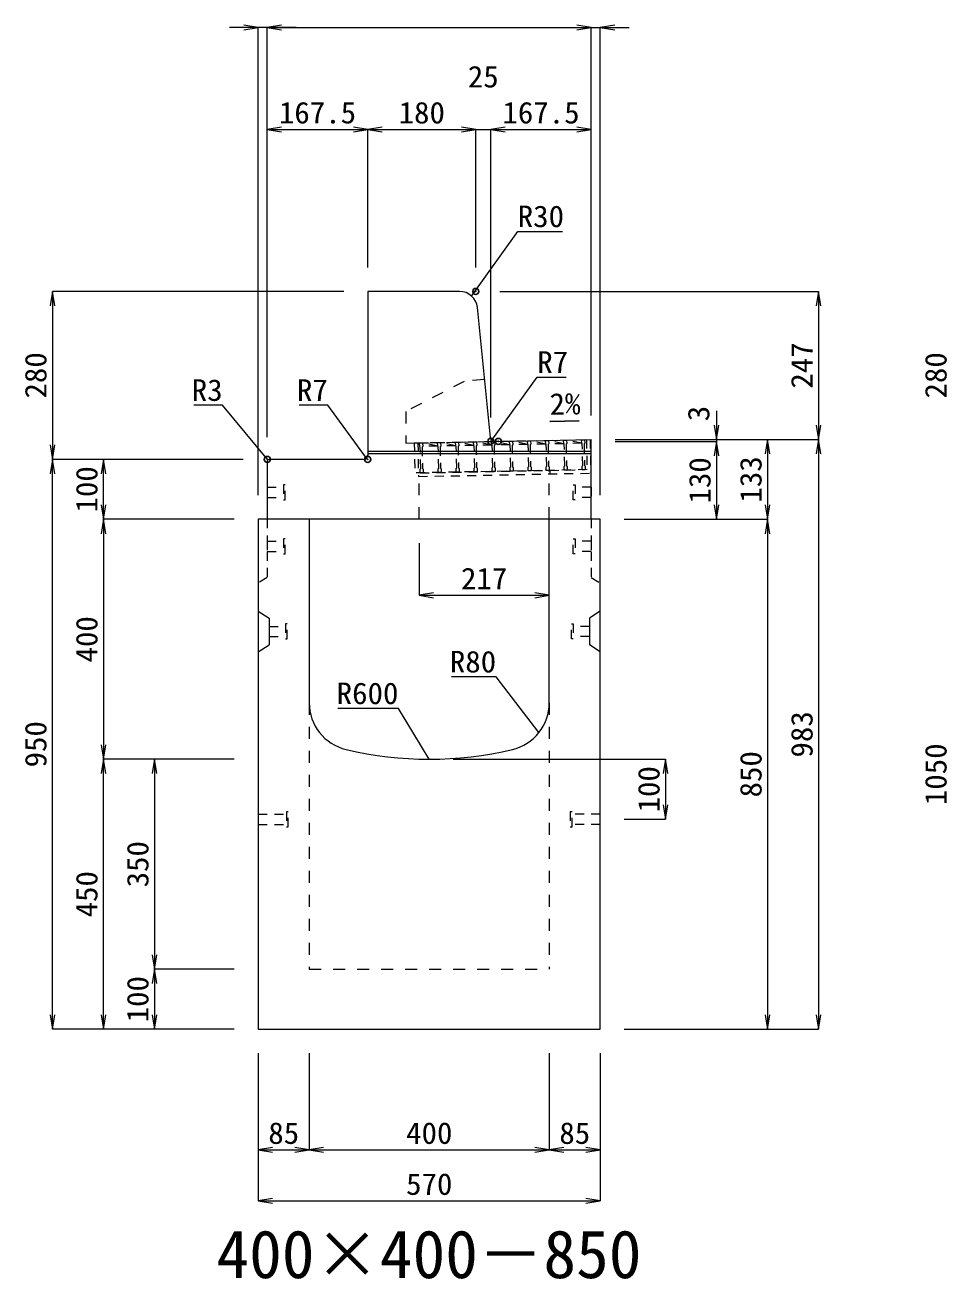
# Model space of a CAD drawing. Units: millimetres at full size; some dimension numbers follow another scale. Extents: x -18734 to 51600, y -18820 to 17820.
# Drawn here: x 30376 to 31913, y 11334 to 13424 of the extents above; entities that cross this region are included whole.
import ezdxf
from ezdxf.enums import TextEntityAlignment as Align

# ---------------------------------------------------------------- set-up
doc = ezdxf.new("R2010")
doc.units = ezdxf.units.MM
doc.header["$LTSCALE"] = 20
doc.header["$PDMODE"] = 32
doc.header["$PDSIZE"] = 10
doc.linetypes.add('USER1', pattern=[2, 1, -1])
doc.linetypes.add('USER2', pattern=[1.35, 0.75, -0.6])
for name, color, linetype, lineweight in [('インサート', 3, 'USER2', 9), ('グレーチング', 7, 'USER2', 5), ('受枠', 3, 'USER2', 9), ('寸法線', 7, 'Continuous', 13), ('引出線', 4, 'Continuous', 13), ('本体', 2, 'Continuous', 13), ('目地', 132, 'Continuous', 5)]:
    doc.layers.add(name, color=color, linetype=linetype, lineweight=lineweight)
doc.layers.add('作業エリア', color=11, linetype='Continuous')
doc.layers.add('文字', color=7, linetype='Continuous')
doc.styles.add('ＭＳ 明朝', font='')
doc.styles.get('ＭＳ 明朝').set_extended_font_data('MS Mincho')

# ---------------------------------------------------------------- blocks, each defined once
blk = doc.blocks.new('open_arrow')
at = {"color": 0, "linetype": 'Continuous', "lineweight": -2}
blk.add_lwpolyline([(7.5, 1.25), (0, 0), (7.5, -1.25)], dxfattribs=at)

msp = doc.modelspace()

# ---------------------------------------------------------------- linework, layer by layer
at = {"layer": 'インサート'}
for p, q in [((30780, 12653.5), (30807, 12653.5)), ((30780, 12653.5), (30780, 12636.5)), ((30810, 12657.5), (30807, 12657.5)), ((30807, 12657.5), (30807, 12632.5)), ((30810, 12632.5), (30810, 12657.5)), ((31290, 12657.5), (31293, 12657.5)), ((31290, 12632.5), (31290, 12657.5)), ((31293, 12657.5), (31293, 12632.5)), ((31320, 12653.5), (31293, 12653.5)), ((31320, 12653.5), (31320, 12636.5)), ((30780, 12636.5), (30807, 12636.5)), ((30807, 12632.5), (30810, 12632.5)), ((31293, 12632.5), (31290, 12632.5)), ((31320, 12636.5), (31293, 12636.5)), ((30780, 12563.5), (30807, 12563.5)), ((30780, 12563.5), (30780, 12546.5)), ((30810, 12567.5), (30807, 12567.5)), ((30807, 12567.5), (30807, 12542.5)), ((30810, 12542.5), (30810, 12567.5)), ((31290, 12567.5), (31293, 12567.5)), ((31290, 12542.5), (31290, 12567.5)), ((31293, 12567.5), (31293, 12542.5)), ((31320, 12563.5), (31293, 12563.5)), ((31320, 12563.5), (31320, 12546.5)), ((30780, 12546.5), (30807, 12546.5)), ((30807, 12542.5), (30810, 12542.5)), ((31293, 12542.5), (31290, 12542.5)), ((31320, 12546.5), (31293, 12546.5)), ((30783.2, 12421.5), (30810.2, 12421.5)), ((30783.2, 12421.5), (30783.2, 12404.5)), ((30813.2, 12425.5), (30810.2, 12425.5)), ((30810.2, 12425.5), (30810.2, 12400.5)), ((30813.2, 12400.5), (30813.2, 12425.5)), ((31286.8, 12425.5), (31289.8, 12425.5)), ((31286.8, 12400.5), (31286.8, 12425.5)), ((31289.8, 12425.5), (31289.8, 12400.5)), ((31316.8, 12421.5), (31289.8, 12421.5)), ((31316.8, 12421.5), (31316.8, 12404.5)), ((30783.2, 12404.5), (30810.2, 12404.5)), ((30810.2, 12400.5), (30813.2, 12400.5)), ((31289.8, 12400.5), (31286.8, 12400.5)), ((31316.8, 12404.5), (31289.8, 12404.5)), ((30765, 12108.5), (30812, 12108.5)), ((30765, 12108.5), (30765, 12091.5)), ((30815, 12112.5), (30812, 12112.5)), ((30812, 12112.5), (30812, 12087.5)), ((30815, 12087.5), (30815, 12112.5)), ((31288, 12112.5), (31285, 12112.5)), ((31285, 12112.5), (31285, 12087.5)), ((31288, 12087.5), (31288, 12112.5)), ((31335, 12108.5), (31288, 12108.5)), ((31335, 12091.5), (31335, 12108.5)), ((30765, 12091.5), (30812, 12091.5)), ((30812, 12087.5), (30815, 12087.5)), ((31285, 12087.5), (31288, 12087.5)), ((31335, 12091.5), (31288, 12091.5))]:
    msp.add_line(p, q, dxfattribs=at)
at = {"layer": 'グレーチング'}
for p, q in [((31033.97, 12727.46), (31308.92, 12732.79)), ((31184.06, 12724.37), (31158.95, 12729.88)), ((31214.05, 12724.95), (31188.94, 12730.46)), ((31244.05, 12725.53), (31218.93, 12731.04)), ((31274.04, 12726.11), (31248.93, 12731.62)), ((31304.04, 12726.69), (31278.92, 12732.2)), ((31064.08, 12722.05), (31038.97, 12727.56)), ((31064.08, 12722.05), (31039.08, 12721.56)), ((31094.07, 12722.63), (31068.96, 12728.14)), ((31094.07, 12722.63), (31069.08, 12722.14)), ((31124.07, 12723.21), (31098.96, 12728.72)), ((31124.07, 12723.21), (31099.07, 12722.72)), ((31154.06, 12723.79), (31128.95, 12729.3)), ((31154.06, 12723.79), (31129.07, 12723.3)), ((31184.06, 12724.37), (31159.06, 12723.88)), ((31214.05, 12724.95), (31189.06, 12724.46)), ((31244.05, 12725.53), (31219.05, 12725.05)), ((31274.04, 12726.11), (31249.05, 12725.63)), ((31304.04, 12726.69), (31279.04, 12726.21)), ((31034.94, 12677.47), (31309.89, 12682.79))]:
    msp.add_line(p, q, dxfattribs=at)
for points in [[(31158.78, 12686.87), (31159.8, 12685.89), (31159.91, 12679.89), (31154.91, 12679.8), (31154.8, 12685.79), (31155.78, 12686.81), (31155.08, 12722.81), (31154.06, 12723.79), (31153.95, 12729.79), (31158.95, 12729.88), (31159.06, 12723.88), (31158.08, 12722.86)], [(31185.77, 12687.39), (31185.08, 12723.39), (31184.06, 12724.37), (31183.94, 12730.37), (31188.94, 12730.46), (31189.06, 12724.46), (31188.08, 12723.45), (31188.77, 12687.45), (31189.79, 12686.47), (31189.91, 12680.47), (31184.91, 12680.38), (31184.79, 12686.37)], [(31215.77, 12687.97), (31215.07, 12723.97), (31214.05, 12724.95), (31213.94, 12730.95), (31218.93, 12731.04), (31219.05, 12725.05), (31218.07, 12724.03), (31218.77, 12688.03), (31219.79, 12687.05), (31219.9, 12681.05), (31214.9, 12680.96), (31214.79, 12686.96)], [(31249.05, 12725.63), (31248.06, 12724.61), (31248.76, 12688.61), (31249.78, 12687.63), (31249.9, 12681.63), (31244.9, 12681.54), (31244.78, 12687.54), (31245.76, 12688.56), (31245.07, 12724.55), (31244.05, 12725.53), (31243.93, 12731.53), (31248.93, 12731.62)], [(31279.04, 12726.21), (31278.06, 12725.19), (31278.76, 12689.19), (31279.78, 12688.21), (31279.89, 12682.21), (31274.89, 12682.12), (31274.78, 12688.12), (31275.76, 12689.14), (31275.06, 12725.13), (31274.04, 12726.11), (31273.92, 12732.11), (31278.92, 12732.2)], [(31304.89, 12682.7), (31304.77, 12688.7), (31305.75, 12689.72), (31305.05, 12725.71), (31304.04, 12726.69), (31303.92, 12732.69), (31308.92, 12732.79), (31309.03, 12726.79), (31308.05, 12725.77), (31308.75, 12689.77), (31309.77, 12688.79), (31309.89, 12682.79)], [(31033.97, 12727.46), (31038.97, 12727.56), (31039.08, 12721.56), (31038.1, 12720.54), (31038.8, 12684.55), (31039.82, 12683.57), (31039.94, 12677.57), (31034.94, 12677.47), (31034.82, 12683.47), (31035.8, 12684.49), (31035.1, 12720.48), (31034.09, 12721.47)], [(31068.8, 12685.13), (31069.81, 12684.15), (31069.93, 12678.15), (31064.93, 12678.05), (31064.82, 12684.05), (31065.8, 12685.07), (31065.1, 12721.07), (31064.08, 12722.05), (31063.96, 12728.04), (31068.96, 12728.14), (31069.08, 12722.14), (31068.1, 12721.12)], [(31098.79, 12685.71), (31099.81, 12684.73), (31099.92, 12678.73), (31094.93, 12678.63), (31094.81, 12684.63), (31095.79, 12685.65), (31095.09, 12721.65), (31094.07, 12722.63), (31093.96, 12728.62), (31098.96, 12728.72), (31099.07, 12722.72), (31098.09, 12721.7)], [(31128.78, 12686.29), (31129.8, 12685.31), (31129.92, 12679.31), (31124.92, 12679.21), (31124.8, 12685.21), (31125.78, 12686.23), (31125.09, 12722.23), (31124.07, 12723.21), (31123.95, 12729.21), (31128.95, 12729.3), (31129.07, 12723.3), (31128.09, 12722.28)]]:
    msp.add_lwpolyline(points, close=True, dxfattribs=at)
at = {"layer": '作業エリア'}
for p in [(31127.5, 12980), (31152.5, 12730), (31165, 12730), (30780, 12700), (30947.5, 12700)]:
    msp.add_point(p, dxfattribs=at)
at = {"layer": '受枠'}
for p, q in [((31024.97, 12727.29), (31317.92, 12732.96)), ((31311.92, 12732.84), (31312.89, 12682.85)), ((31317.92, 12732.96), (31319, 12676.97)), ((31024.97, 12727.29), (31025.94, 12677.3)), ((31030.97, 12727.41), (31032.05, 12671.42)), ((31312.89, 12682.85), (31025.94, 12677.3)), ((31032.05, 12671.42), (31319, 12676.97))]:
    msp.add_line(p, q, dxfattribs=at)
at = {"layer": '受枠', "linetype": 'Continuous'}
msp.add_line((31250.9, 12681.65), (31251.01, 12675.65), dxfattribs=at)
at = {"layer": '寸法線'}
for p, q in [((30828, 13419.95), (30717, 13419.95)), ((30765, 12640), (30765, 13419.95)), ((30780, 13419.95), (31320, 13419.95)), ((30780, 12737), (30780, 13419.95)), ((30780, 12737), (30780, 13419.95)), ((31272, 13419.95), (31383, 13419.95)), ((31320, 12773), (31320, 13419.95)), ((31320, 12773), (31320, 13419.95)), ((31335, 12640), (31335, 13419.95)), ((30780, 13249.95), (30947.5, 13249.95)), ((30780, 12737), (30780, 13249.95)), ((30947.5, 13020), (30947.5, 13249.95)), ((30947.5, 13249.95), (31127.5, 13249.95)), ((30947.5, 13020), (30947.5, 13249.95)), ((31079.5, 13249.95), (31200.5, 13249.95)), ((31127.5, 13020), (31127.5, 13249.95)), ((31127.5, 13020), (31127.5, 13249.95)), ((31152.5, 12770), (31152.5, 13249.95)), ((31152.5, 13249.95), (31320, 13249.95)), ((31152.5, 12770), (31152.5, 13249.95)), ((31320, 12773), (31320, 13249.95)), ((30422.06, 12980), (30422.06, 12700)), ((30907.5, 12980), (30422.06, 12980)), ((31167.5, 12980), (31698.78, 12980)), ((31698.78, 12980), (31698.78, 12733)), ((31528.78, 12781), (31528.78, 12682)), ((31360, 12733), (31528.78, 12733)), ((31360, 12733), (31613.78, 12733)), ((31360, 12733), (31698.78, 12733)), ((31360, 12733), (31698.78, 12733)), ((31360, 12730), (31528.78, 12730)), ((31360, 12730), (31528.78, 12730)), ((31528.78, 12730), (31528.78, 12600)), ((31613.78, 12733), (31613.78, 12600)), ((31698.78, 12733), (31698.78, 11750)), ((30740, 12700), (30422.06, 12700)), ((30422.06, 11750), (30422.06, 12700)), ((30740, 12700), (30422.06, 12700)), ((30507.06, 12600), (30507.06, 12700)), ((30740, 12700), (30507.06, 12700)), ((30507.06, 12600), (30507.06, 12200)), ((30725, 12600), (30507.06, 12600)), ((30725, 12600), (30507.06, 12600)), ((31375, 12600), (31528.78, 12600)), ((31375, 12600), (31613.78, 12600)), ((31375, 12600), (31613.78, 12600)), ((31613.78, 12600), (31613.78, 11750)), ((31033, 12560), (31033, 12473.33)), ((31033, 12473.33), (31250, 12473.33)), ((30725, 12200), (30507.06, 12200)), ((30507.06, 11750), (30507.06, 12200)), ((30725, 12200), (30507.06, 12200)), ((30592.06, 12200), (30592.06, 11850)), ((30725, 12200), (30592.06, 12200)), ((31090, 12200), (31443.78, 12200)), ((31443.78, 12200), (31443.78, 12100)), ((31375, 12100), (31443.78, 12100)), ((30725, 11850), (30592.06, 11850)), ((30592.06, 11850), (30592.06, 11750)), ((30725, 11850), (30592.06, 11850)), ((30725, 11750), (30422.06, 11750)), ((30725, 11750), (30507.06, 11750)), ((30725, 11750), (30592.06, 11750)), ((31375, 11750), (31613.78, 11750)), ((31375, 11750), (31698.78, 11750)), ((30765, 11710), (30765, 11548.84)), ((30765, 11710), (30765, 11463.84)), ((30850, 11710), (30850, 11548.84)), ((30850, 11710), (30850, 11548.84)), ((31250, 11710), (31250, 11548.84)), ((31250, 11710), (31250, 11548.84)), ((31335, 11710), (31335, 11548.84)), ((31335, 11710), (31335, 11463.84)), ((30765, 11548.84), (30850, 11548.84)), ((30850, 11548.84), (31250, 11548.84)), ((31250, 11548.84), (31335, 11548.84)), ((30765, 11463.84), (31335, 11463.84))]:
    msp.add_line(p, q, dxfattribs=at)
at = {"layer": '引出線'}
for points in [[(31120.48, 12972.24), (31197.4, 13079.93), (31272.08, 13079.93)], [(31154.14, 12731.81), (31230, 12837.02), (31277.93, 12837.02)], [(30780.88, 12699.12), (30705.62, 12790.3), (30657.89, 12790.3)], [(30945.45, 12702.05), (30880.97, 12790.3), (30833.04, 12790.3)], [(31251.14, 12763.26), (31299.85, 12764.23), (31251.11, 12763.26)], [(31232.76, 12244.42), (31161.5, 12337.53), (31086.83, 12337.53)], [(31050, 12200), (30998.63, 12284.75), (30897.63, 12284.75)]]:
    msp.add_lwpolyline(points, dxfattribs=at)
at = {"layer": '本体'}
for p, q in [((30947.5, 12980), (30947.5, 12707)), ((31100.35, 12980), (30947.5, 12980)), ((31151.87, 12736.3), (31130.2, 12952.99)), ((31165, 12730), (31158.83, 12730)), ((31165, 12730), (31320, 12733)), ((31320, 12600), (31320, 12733)), ((30780, 12697), (30780, 12600)), ((30940.5, 12700), (30783, 12700)), ((30765, 12600), (30765, 11750)), ((30850, 12600), (30765, 12600)), ((31320, 12600), (30780, 12600)), ((30850, 12600), (30850, 12294.04)), ((31250, 12294.04), (31250, 12600)), ((31335, 12600), (31250, 12600)), ((31335, 11750), (31335, 12600)), ((30765, 11750), (31335, 11750))]:
    msp.add_line(p, q, dxfattribs=at)
at = {"layer": '本体', "linetype": 'USER1'}
for p, q in [((31108, 12830), (31011, 12780)), ((31142.2, 12833), (31108, 12830)), ((31011, 12780), (31011, 12727.02)), ((31011, 12727.02), (31165, 12730)), ((31033, 12600), (31033, 12677.44)), ((31250, 12600), (31250, 12681.64))]:
    msp.add_line(p, q, dxfattribs=at)
at = {"layer": '本体', "linetype": 'USER2', "lineweight": 9}
for p, q in [((30780, 12600), (30780, 12503)), ((31320, 12600), (31320, 12503)), ((30780, 12503), (30765, 12493.5)), ((31320, 12503), (31335, 12493.5))]:
    msp.add_line(p, q, dxfattribs=at)
at = {"layer": '本体', "lineweight": 9}
for p, q in [((30765, 12447), (30783.2, 12435.5)), ((31335, 12447), (31316.8, 12435.5)), ((30783.2, 12435.5), (30783.2, 12390.5)), ((31316.8, 12435.5), (31316.8, 12390.5)), ((30765, 12379), (30783.2, 12390.5)), ((31335, 12379), (31316.8, 12390.5))]:
    msp.add_line(p, q, dxfattribs=at)
at = {"layer": '本体', "linetype": 'USER1', "lineweight": 15}
for p, q in [((30850, 12294.04), (30850, 11850)), ((31250, 12294.04), (31250, 11850)), ((30850, 11850), (31250, 11850))]:
    msp.add_line(p, q, dxfattribs=at)
at = {"layer": '本体'}
for centre, radius, start, end in [((31100.35, 12950), 30, 5.71059, 90), ((31158.83, 12737), 7, 185.71059, 270), ((30783, 12697), 3, 90, 180), ((30940.5, 12707), 7, 270, 0), ((30930, 12294.04), 80, 180, 256.65764), ((31170, 12294.04), 80, 283.34236, 0), ((31050, 12800), 600, 256.65764, 283.34236)]:
    msp.add_arc(centre, radius, start, end, dxfattribs=at)
at = {"layer": '目地'}
for p, q in [((31320, 12713), (30947.5, 12713)), ((31320, 12709), (30947.5, 12709))]:
    msp.add_line(p, q, dxfattribs=at)

# ---------------------------------------------------------------- block references
at = {"layer": '寸法線', "xscale": 3.2, "yscale": 3.2}
for p, rotation in [((30765, 13419.95), 180), ((31320, 13419.95), 180), ((31320, 13419.95), 180), ((30947.5, 13249.95), 180), ((31127.5, 13249.95), 180), ((31127.5, 13249.95), 180), ((31320, 13249.95), 180), ((30422.06, 12980), 270), ((31698.78, 12980), 270), ((31528.78, 12733), 90), ((31698.78, 12733), 90), ((31528.78, 12730), 270), ((31528.78, 12730), 270), ((31613.78, 12733), 270), ((31698.78, 12733), 270), ((30422.06, 12700), 90), ((30422.06, 12700), 270), ((30507.06, 12700), 270), ((30507.06, 12600), 90), ((31528.78, 12600), 90), ((31613.78, 12600), 90), ((30507.06, 12600), 270), ((31613.78, 12600), 270), ((31250, 12473.33), 180), ((30507.06, 12200), 90), ((30507.06, 12200), 270), ((30592.06, 12200), 270), ((31443.78, 12200), 270), ((31443.78, 12100), 90), ((30592.06, 11850), 90), ((30592.06, 11850), 270), ((30422.06, 11750), 90), ((30507.06, 11750), 90), ((30592.06, 11750), 90), ((31613.78, 11750), 90), ((31698.78, 11750), 90), ((30850, 11548.84), 180), ((31250, 11548.84), 180), ((31335, 11548.84), 180), ((31335, 11463.84), 180)]:
    msp.add_blockref('open_arrow', p, dxfattribs=dict(at, rotation=rotation))
for p in [(30780, 13419.95), (30780, 13419.95), (31335, 13419.95), (30780, 13249.95), (30947.5, 13249.95), (31152.5, 13249.95), (31152.5, 13249.95), (31033, 12473.33), (30765, 11548.84), (30850, 11548.84), (31250, 11548.84), (30765, 11463.84)]:
    msp.add_blockref('open_arrow', p, dxfattribs=at)
at = {"layer": '引出線', "xscale": 0.0533, "yscale": 0.0533}
for p, rotation in [((31120.48, 12972.24), 54.5), ((31251.14, 12763.26), 1.1), ((31154.14, 12731.81), 54.2), ((30780.88, 12699.12), 129.5), ((30945.45, 12702.05), 126.2), ((31232.76, 12244.42), 127.4), ((31050, 12200), 121.2)]:
    msp.add_blockref('open_arrow', p, dxfattribs=dict(at, rotation=rotation))

# ---------------------------------------------------------------- texts
at = {"layer": '寸法線', "style": 'ＭＳ 明朝', "width": 1.05}
for s, p in [('25', (31140, 13337.95)), ('167.5', (30863.75, 13277.95)), ('180', (31037.5, 13277.95)), ('167.5', (31236.25, 13277.95)), ('217', (31141.5, 12501.33)), ('85', (30807.5, 11576.84)), ('400', (31050, 11576.84)), ('85', (31292.5, 11576.84)), ('570', (31050, 11491.84))]:
    msp.add_text(s, height=36.03, dxfattribs=at).set_placement(p, align=Align.MIDDLE_CENTER)
for s, p in [('247', (31670.78, 12856.5)), ('280', (30394.06, 12840)), ('280', (31894.06, 12840)), ('3', (31498.78, 12776.34)), ('130', (31500.78, 12665)), ('133', (31585.78, 12666.5)), ('100', (30479.06, 12650)), ('400', (30479.06, 12400)), ('983', (31670.78, 12241.5)), ('950', (30394.06, 12225)), ('850', (31585.78, 12175)), ('1050', (31894.06, 12175)), ('100', (31415.78, 12150)), ('350', (30564.06, 12025)), ('450', (30479.06, 11975)), ('100', (30564.06, 11800))]:
    msp.add_text(s, height=36.03, rotation=90, dxfattribs=at).set_placement(p, align=Align.MIDDLE_CENTER)
at = {"layer": '引出線', "style": 'ＭＳ 明朝', "width": 1.05}
for s, p in [('R30', (31197.4, 13123.13)), ('R7', (31230, 12880.22))]:
    msp.add_text(s, height=36.03, dxfattribs=at).set_placement(p, align=Align.TOP_LEFT)
for s, p in [('R3', (30705.62, 12833.5)), ('R7', (30880.97, 12833.5)), ('R80', (31161.5, 12380.73)), ('R600', (30998.63, 12327.95))]:
    msp.add_text(s, height=36.03, dxfattribs=at).set_placement(p, align=Align.TOP_RIGHT)
msp.add_text('2%', height=36.03, rotation=1.146, dxfattribs=at).set_placement((31250.17, 12810.15), align=Align.TOP_LEFT)
at = {"layer": '文字', "style": 'ＭＳ 明朝'}
msp.add_text('400×400－850', height=80.06, dxfattribs=at).set_placement((31049.52, 11375.03), align=Align.MIDDLE_CENTER)

doc.saveas('drawing.dxf')
